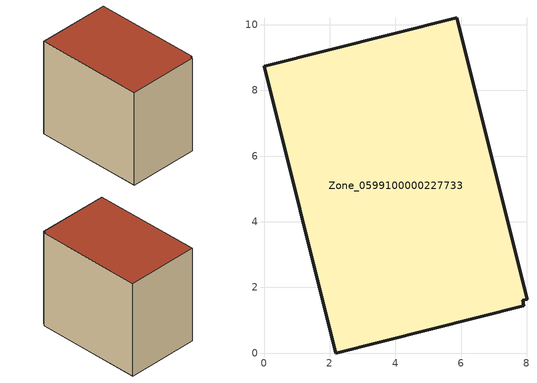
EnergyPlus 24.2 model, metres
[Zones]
Zone_0599100000227733
 floor ground (C_G): 7.91,1.44 2.18,0 0,8.73 5.87,10.21 8.01,1.64 7.88,1.6 z0
 wall outside (C_F): 8.01,1.64 5.87,10.21 0,8.73 2.18,0 7.91,1.44 7.88,1.6 8.01,1.64 z0:8.08
 roof outside (C_R): 2.18,0 7.91,1.44 7.88,1.6 8.01,1.64 5.87,10.21 0,8.73 z8.08
[BUILDING]
Pand.0599100000227733: North Axis=0; Terrain=City; Loads Convergence Tolerance Value=0.04; Temperature Convergence Tolerance Value=0.4; Solar Distribution=FullExterior; Maximum Number of Warmup Days=25; Minimum Number of Warmup Days=1
[Site:Location]
Rotterdam.The.Hague.AP_ZH_NLD Design_Conditions: Latitude=51.96; Longitude=4.45; Time Zone=1; Elevation=-4.5
[SITE:GROUNDTEMPERATURE:BUILDINGSURFACE]
18, 18, 18, 18, 18, 18, 18, 18, 18, 18, 18, 18
[MATERIAL] Thermal Absorptance=0.9; Solar Absorptance=0.7; Visible Absorptance=0.7
Name | Roughness | Thickness | Conductivity | Density | Specific Heat
G.TI.1965-1974 | MediumSmooth | 0.15 | 0.882353 | 540 | 1210
F.TI.1965-1974 | Rough | 0.3 | 0.697674 | 1920 | 840
R.TI.1965-1974 | MediumRough | 0.2 | 0.232558 | 1500 | 1000
[CONSTRUCTION]
C_G: G.TI.1965-1974
C_F: F.TI.1965-1974
C_R: R.TI.1965-1974
[ZONE]
Zone_0599100000227733: Type=1; Multiplier=1; Ceiling Height=Autocalculate; Volume=Autocalculate; Floor Area=autocalculate; Part of Total Floor Area=Yes
[ZONEINFILTRATION:DESIGNFLOWRATE]
Infil_Zone_0599100000227733: Zone or ZoneList or Space or SpaceList=Zone_0599100000227733; Schedule=AlwaysOn; Design Flow Rate Calculation Method=Flow/Area; Flow Rate per Floor Area=0.003; Constant Term Coefficient=1; Temperature Term Coefficient=0; Velocity Term Coefficient=0; Velocity Squared Term Coefficient=0
[HVACTEMPLATE:ZONE:IDEALLOADSAIRSYSTEM]
Zone_0599100000227733: Maximum Heating Supply Air Temperature=50; Minimum Cooling Supply Air Temperature=13; Maximum Heating Supply Air Humidity Ratio=0.0156; Minimum Cooling Supply Air Humidity Ratio=0.0077; Heating Limit=NoLimit; Cooling Limit=NoLimit; Dehumidification Control Type=ConstantSensibleHeatRatio; Cooling Sensible Heat Ratio=0.7; Dehumidification Setpoint=60; Humidification Control Type=None; Humidification Setpoint=30; Outdoor Air Method=None; Outdoor Air Flow Rate per Person=0.00944; Outdoor Air Flow Rate per Zone Floor Area=0; Outdoor Air Flow Rate per Zone=0; Demand Controlled Ventilation Type=None; Outdoor Air Economizer Type=NoEconomizer; Heat Recovery Type=None; Sensible Heat Recovery Effectiveness=0.7; Latent Heat Recovery Effectiveness=0.65
[ZONECONTROL:THERMOSTAT]
ThermostatControl_Zone_0599100000227733: Zone or ZoneList=Zone_0599100000227733; Control Type Schedule=DualSetpointControlType; Control 1=Thermostat_Zone_0599100000227733; Temperature Difference Between Cutout And Setpoint=0
[THERMOSTATSETPOINT:DUALSETPOINT]
Thermostat_Zone_0599100000227733: Heating Setpoint Temperature Schedule=HeatingSetpoint_Zone_0599100000227733; Cooling Setpoint Temperature Schedule=CoolingSetpoint_Zone_0599100000227733
[SCHEDULE:COMPACT]
HeatingSetpoint_Zone_0599100000227733: Through: 12/31, For: AllDays, Until: 24:00, 21
CoolingSetpoint_Zone_0599100000227733: Through: 12/31, For: AllDays, Until: 24:00, 24
DualSetpointControlType: Through: 12/31, For: AllDays, Until: 24:00, 4
AlwaysOn: Through: 12/31, For: AllDays, Until: 24:00, 1
